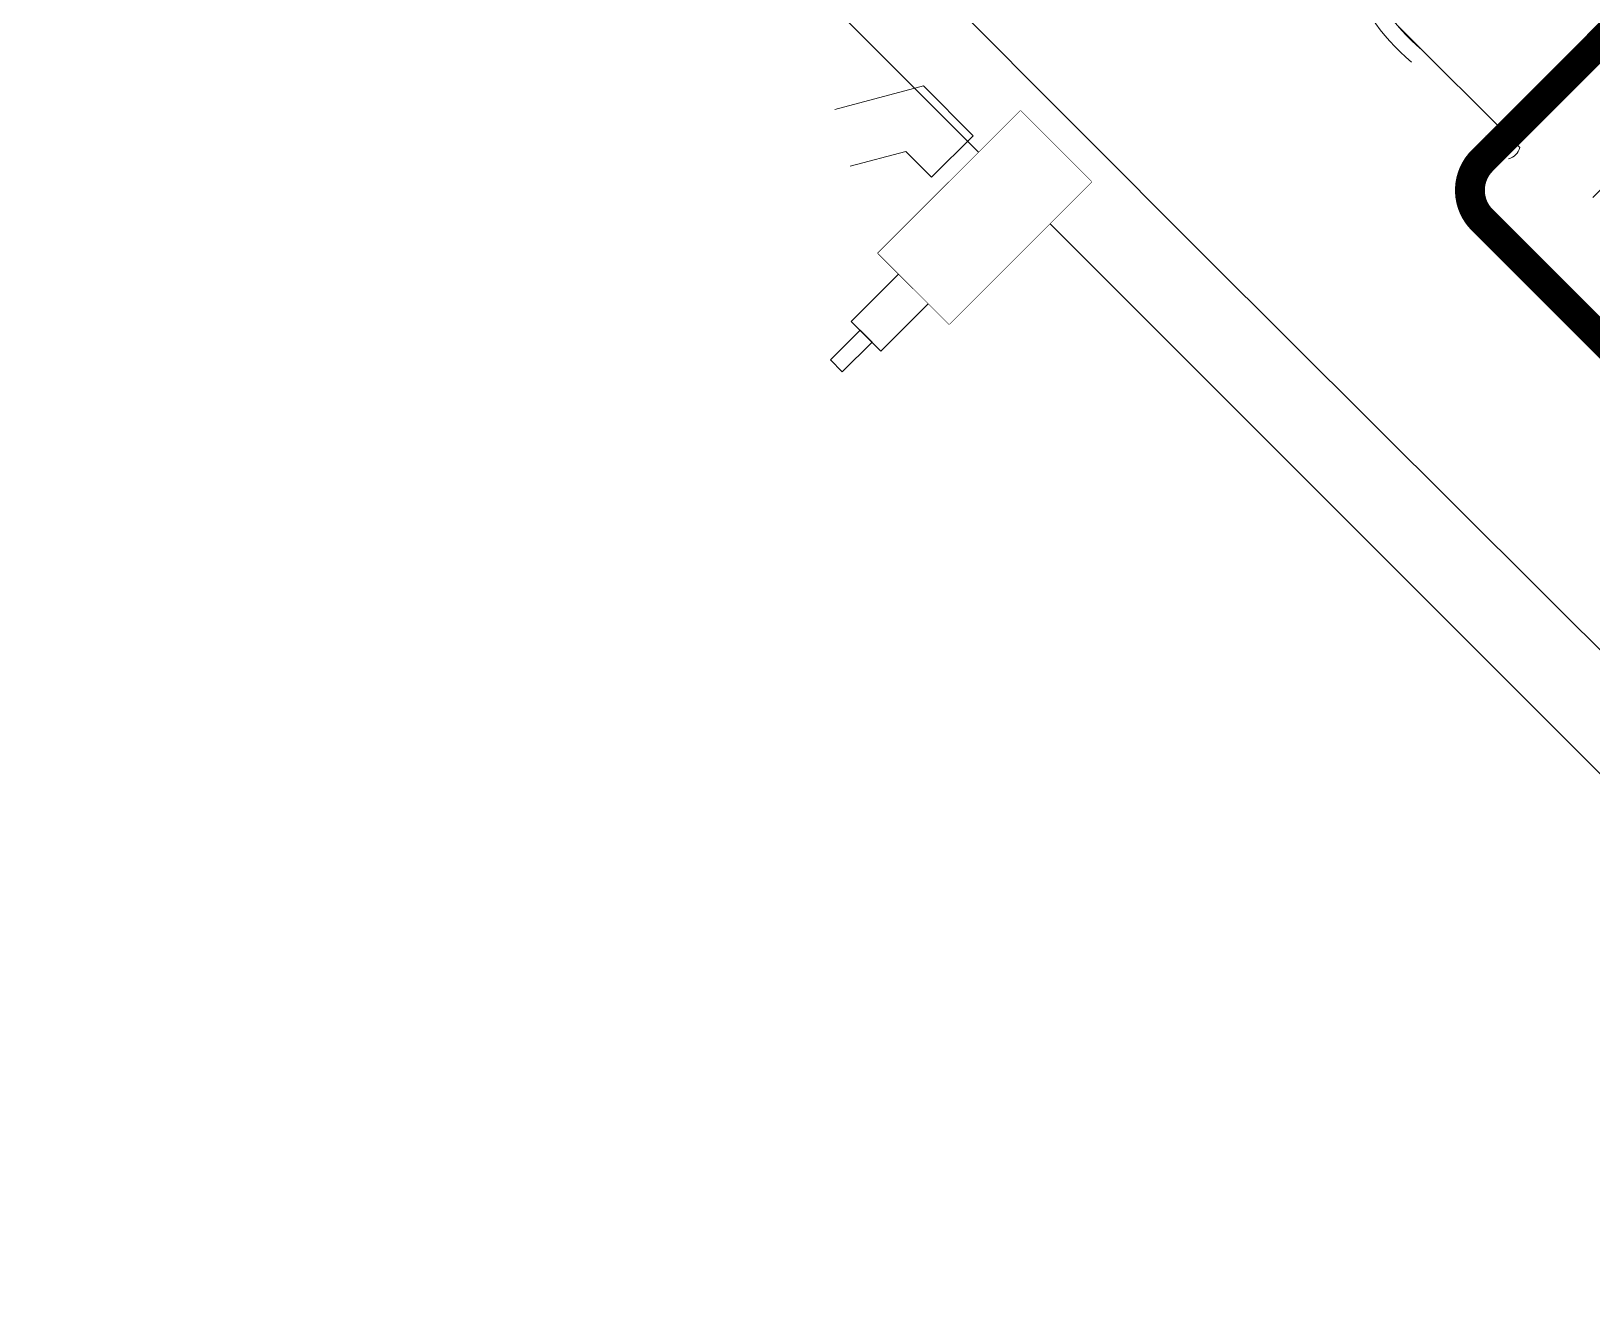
# Model space of a CAD drawing. Header units: centimetres. Extents: x -72470 to -43129, y -18750 to -16337.
# Drawn here: x -72138.8 to -71952.9, y -17572.1 to -17421.7 of the extents above; entities that cross this region are included whole.
import ezdxf

# ---------------------------------------------------------------- set-up
doc = ezdxf.new("R2010")
doc.units = ezdxf.units.CM
doc.header["$MEASUREMENT"] = 0
doc.layers.add('11-021_500-BLOK B-str_zemin_kat$0$2DTARAMA1', color=253, linetype='Continuous')
doc.layers.add('TEFRIS', color=30, linetype='Continuous', lineweight=9)

# ---------------------------------------------------------------- blocks, each defined once
blk = doc.blocks.new('DDDD')
at = {"layer": 'TEFRIS', "color": 0, "linetype": 'Continuous'}
for p, q in [((-75353.94, -9769.55), (-75335, -9788.42)), ((-75389.21, -9770.79), (-75389.18, -9770.77)), ((-75389.18, -9770.77), (-75389.21, -9770.79)), ((-75355.24, -9770.94), (-75340.98, -9785.15)), ((-75334.99, -9793.81), (-75365.94, -9824.88)), ((-75371.33, -9824.89), (-75390.6, -9805.69)), ((-75374.62, -9818.92), (-75389.19, -9804.4)), ((-75435.41, -9817.01), (-75435.38, -9816.98)), ((-75435.38, -9816.98), (-75435.41, -9817.01)), ((-75400.14, -9815.77), (-75381.2, -9834.64)), ((-75401.44, -9817.16), (-75387.18, -9831.37)), ((-75299.4, -9829.4), (-75330.45, -9860.36)), ((-75275.13, -9848.35), (-75294, -9829.41)), ((-75276.52, -9849.65), (-75290.73, -9835.39)), ((-75381.19, -9840.03), (-75412.14, -9871.1)), ((-75420.83, -9865.14), (-75435.4, -9850.62)), ((-75330.46, -9865.75), (-75311.27, -9885.01)), ((-75324.49, -9869.04), (-75309.97, -9883.61)), ((-75345.61, -9875.61), (-75376.67, -9906.57)), ((-75321.34, -9894.56), (-75340.21, -9875.62)), ((-75322.73, -9895.86), (-75336.94, -9881.6)), ((-75276.36, -9883.61), (-75276.34, -9883.59)), ((-75276.34, -9883.59), (-75276.36, -9883.61))]:
    blk.add_line(p, q, dxfattribs=at)
at = {"layer": 'TEFRIS', "color": 0, "linetype": 'Continuous', "const_width": 3.56}
for points in [[(-75287.42, -9834.87), (-75326.31, -9873.77, -0.414214), (-75333.38, -9873.77), (-75379.35, -9827.81, -0.414214), (-75379.35, -9820.74), (-75340.46, -9781.84, -0.414214), (-75333.39, -9781.84), (-75287.42, -9827.8, -0.414214)], [(-75333.38, -9880.84), (-75372.27, -9919.73, -0.414214), (-75379.34, -9919.73), (-75425.31, -9873.77, -0.414214), (-75425.31, -9866.7), (-75386.42, -9827.81, -0.414214), (-75379.35, -9827.81), (-75333.38, -9873.77, -0.414214)]]:
    blk.add_lwpolyline(points, format="xyb", close=True, dxfattribs=at)
at = {"layer": 'TEFRIS', "color": 0, "linetype": 'Continuous'}
for centre, radius, start, end in [((-75370.91, -9789), 25.81, 41.3071, 229.9107), ((-75370.91, -9789), 23.91, 41.3071, 229.9107), ((-75344.15, -9780.65), 1.87, 284.487, 345.7168), ((-75341.45, -9783.34), 1.87, 284.487, 345.7168), ((-75337.69, -9791.12), 3.81, 315.1019, 45.1019), ((-75417.11, -9835.22), 25.81, 41.3071, 229.9107), ((-75417.11, -9835.22), 23.91, 41.3071, 229.9107), ((-75379.14, -9815.76), 1.87, 284.487, 345.7168), ((-75376.44, -9818.46), 1.87, 284.487, 345.7168), ((-75368.64, -9822.19), 3.81, 225.1019, 315.1019), ((-75390.35, -9826.87), 1.87, 284.487, 345.7168), ((-75296.7, -9832.1), 3.81, 44.9074, 134.9074), ((-75387.65, -9829.56), 1.87, 284.487, 345.7168), ((-75383.89, -9837.34), 3.81, 315.1019, 45.1019), ((-75288.92, -9835.86), 1.87, 104.2925, 165.5223), ((-75286.23, -9838.56), 1.87, 104.2925, 165.5223), ((-75294.57, -9865.32), 25.81, 220.0986, 48.7021), ((-75294.57, -9865.32), 23.91, 220.0986, 48.7021), ((-75327.76, -9863.06), 3.81, 134.9074, 224.9074), ((-75425.34, -9861.98), 1.87, 284.487, 345.7168), ((-75422.64, -9864.67), 1.87, 284.487, 345.7168), ((-75324.03, -9870.85), 1.87, 104.2925, 165.5223), ((-75321.34, -9873.55), 1.87, 104.2925, 165.5223), ((-75342.91, -9878.31), 3.81, 44.9074, 134.9074), ((-75335.13, -9882.07), 1.87, 104.2925, 165.5223), ((-75332.44, -9884.77), 1.87, 104.2925, 165.5223), ((-75340.79, -9911.53), 25.81, 220.0986, 48.7021), ((-75340.79, -9911.53), 23.91, 220.0986, 48.7021)]:
    blk.add_arc(centre, radius, start, end, dxfattribs=at)

msp = doc.modelspace()

# ---------------------------------------------------------------- linework, layer by layer
at = {"layer": 'TEFRIS', "color": 0, "linetype": 'Continuous'}
msp.add_line((-71999, -17448.42), (-71762.36, -17684.32), dxfattribs=at)
msp.add_lwpolyline([(-72312.76, -17149.22), (-71415.18, -18046.81)], dxfattribs=at)
for points in [[(-72012.47, -17439.61), (-72020.95, -17431.13), (-72037.92, -17448.1), (-72029.44, -17456.58)], [(-72013.88, -17439.61), (-72020.95, -17432.54), (-72036.51, -17448.1), (-72029.44, -17455.17)], [(-72031.91, -17454.11), (-72035.45, -17450.57), (-72041.11, -17456.23), (-72037.57, -17459.77)], [(-72038.63, -17458.71), (-72040.05, -17457.29), (-72043.58, -17460.83), (-72042.17, -17462.24)]]:
    msp.add_lwpolyline(points, close=True, dxfattribs=at)

# ---------------------------------------------------------------- block references
msp.add_blockref('DDDD', (3459.39, -7570.38), dxfattribs=at)

# ---------------------------------------------------------------- next in the draw order: wipeouts: each hides what was drawn before it
at = {"color": 0, "linetype": 'Continuous'}
msp.add_wipeout([(-72012.47, -17439.61), (-72029.44, -17456.58), (-72037.92, -17448.1), (-72020.95, -17431.13)], dxfattribs=at).dxf.layer = 'TEFRIS'

# ---------------------------------------------------------------- next in the draw order: linework, layer by layer
at = {"layer": 'TEFRIS', "color": 0, "linetype": 'Continuous'}
msp.add_lwpolyline([(-72312.76, -17149.22), (-71415.18, -18046.81)], dxfattribs=at)
for points in [[(-72012.47, -17439.61), (-72020.95, -17431.13), (-72037.92, -17448.1), (-72029.44, -17456.58)], [(-72013.88, -17439.61), (-72020.95, -17432.54), (-72036.51, -17448.1), (-72029.44, -17455.17)], [(-72031.91, -17454.11), (-72035.45, -17450.57), (-72041.11, -17456.23), (-72037.57, -17459.77)], [(-72038.63, -17458.71), (-72040.05, -17457.29), (-72043.58, -17460.83), (-72042.17, -17462.24)]]:
    msp.add_lwpolyline(points, close=True, dxfattribs=at)

# ---------------------------------------------------------------- next in the draw order: wipeouts: each hides what was drawn before it
at = {"color": 0, "linetype": 'Continuous'}
msp.add_wipeout([(-72012.47, -17439.61), (-72029.44, -17456.58), (-72037.92, -17448.1), (-72020.95, -17431.13)], dxfattribs=at).dxf.layer = 'TEFRIS'

# ---------------------------------------------------------------- next in the draw order: linework, layer by layer
at = {"layer": 'TEFRIS', "color": 0, "linetype": 'Continuous'}
msp.add_lwpolyline([(-72312.76, -17149.22), (-71415.18, -18046.81)], dxfattribs=at)
for points in [[(-72012.47, -17439.61), (-72020.95, -17431.13), (-72037.92, -17448.1), (-72029.44, -17456.58)], [(-72013.88, -17439.61), (-72020.95, -17432.54), (-72036.51, -17448.1), (-72029.44, -17455.17)], [(-72031.91, -17454.11), (-72035.45, -17450.57), (-72041.11, -17456.23), (-72037.57, -17459.77)], [(-72038.63, -17458.71), (-72040.05, -17457.29), (-72043.58, -17460.83), (-72042.17, -17462.24)]]:
    msp.add_lwpolyline(points, close=True, dxfattribs=at)

# ---------------------------------------------------------------- next in the draw order: wipeouts: each hides what was drawn before it
at = {"color": 0, "linetype": 'Continuous'}
msp.add_wipeout([(-72012.47, -17439.61), (-72029.44, -17456.58), (-72037.92, -17448.1), (-72020.95, -17431.13)], dxfattribs=at).dxf.layer = 'TEFRIS'

# ---------------------------------------------------------------- next in the draw order: linework, layer by layer
at = {"layer": 'TEFRIS', "color": 0, "linetype": 'Continuous'}
msp.add_lwpolyline([(-72312.76, -17149.22), (-71415.18, -18046.81)], dxfattribs=at)
for points in [[(-72012.47, -17439.61), (-72020.95, -17431.13), (-72037.92, -17448.1), (-72029.44, -17456.58)], [(-72013.88, -17439.61), (-72020.95, -17432.54), (-72036.51, -17448.1), (-72029.44, -17455.17)], [(-72031.91, -17454.11), (-72035.45, -17450.57), (-72041.11, -17456.23), (-72037.57, -17459.77)], [(-72038.63, -17458.71), (-72040.05, -17457.29), (-72043.58, -17460.83), (-72042.17, -17462.24)]]:
    msp.add_lwpolyline(points, close=True, dxfattribs=at)

# ---------------------------------------------------------------- next in the draw order: wipeouts: each hides what was drawn before it
at = {"color": 0, "linetype": 'Continuous'}
msp.add_wipeout([(-72012.47, -17439.61), (-72029.44, -17456.58), (-72037.92, -17448.1), (-72020.95, -17431.13)], dxfattribs=at).dxf.layer = 'TEFRIS'

# ---------------------------------------------------------------- next in the draw order: linework, layer by layer
at = {"layer": 'TEFRIS', "color": 0, "linetype": 'Continuous'}
msp.add_lwpolyline([(-72312.76, -17149.22), (-71415.18, -18046.81)], dxfattribs=at)
for points in [[(-72012.47, -17439.61), (-72020.95, -17431.13), (-72037.92, -17448.1), (-72029.44, -17456.58)], [(-72013.88, -17439.61), (-72020.95, -17432.54), (-72036.51, -17448.1), (-72029.44, -17455.17)], [(-72031.91, -17454.11), (-72035.45, -17450.57), (-72041.11, -17456.23), (-72037.57, -17459.77)], [(-72038.63, -17458.71), (-72040.05, -17457.29), (-72043.58, -17460.83), (-72042.17, -17462.24)]]:
    msp.add_lwpolyline(points, close=True, dxfattribs=at)

# ---------------------------------------------------------------- next in the draw order: wipeouts: each hides what was drawn before it
at = {"color": 0, "linetype": 'Continuous'}
msp.add_wipeout([(-72012.47, -17439.61), (-72029.44, -17456.58), (-72037.92, -17448.1), (-72020.95, -17431.13)], dxfattribs=at).dxf.layer = 'TEFRIS'

# ---------------------------------------------------------------- next in the draw order: linework, layer by layer
at = {"layer": 'TEFRIS', "color": 0, "linetype": 'Continuous'}
msp.add_lwpolyline([(-72312.76, -17149.22), (-71415.18, -18046.81)], dxfattribs=at)
for points in [[(-72012.47, -17439.61), (-72020.95, -17431.13), (-72037.92, -17448.1), (-72029.44, -17456.58)], [(-72013.88, -17439.61), (-72020.95, -17432.54), (-72036.51, -17448.1), (-72029.44, -17455.17)], [(-72031.91, -17454.11), (-72035.45, -17450.57), (-72041.11, -17456.23), (-72037.57, -17459.77)], [(-72038.63, -17458.71), (-72040.05, -17457.29), (-72043.58, -17460.83), (-72042.17, -17462.24)]]:
    msp.add_lwpolyline(points, close=True, dxfattribs=at)

# ---------------------------------------------------------------- next in the draw order: wipeouts: each hides what was drawn before it
at = {"color": 0, "linetype": 'Continuous'}
msp.add_wipeout([(-72012.47, -17439.61), (-72029.44, -17456.58), (-72037.92, -17448.1), (-72020.95, -17431.13)], dxfattribs=at).dxf.layer = 'TEFRIS'

# ---------------------------------------------------------------- next in the draw order: linework, layer by layer
at = {"layer": 'TEFRIS', "color": 0, "linetype": 'Continuous'}
msp.add_lwpolyline([(-72312.76, -17149.22), (-71415.18, -18046.81)], dxfattribs=at)
for points in [[(-72012.47, -17439.61), (-72020.95, -17431.13), (-72037.92, -17448.1), (-72029.44, -17456.58)], [(-72013.88, -17439.61), (-72020.95, -17432.54), (-72036.51, -17448.1), (-72029.44, -17455.17)], [(-72031.91, -17454.11), (-72035.45, -17450.57), (-72041.11, -17456.23), (-72037.57, -17459.77)], [(-72038.63, -17458.71), (-72040.05, -17457.29), (-72043.58, -17460.83), (-72042.17, -17462.24)]]:
    msp.add_lwpolyline(points, close=True, dxfattribs=at)

# ---------------------------------------------------------------- next in the draw order: wipeouts: each hides what was drawn before it
at = {"color": 0, "linetype": 'Continuous'}
msp.add_wipeout([(-72012.47, -17439.61), (-72029.44, -17456.58), (-72037.92, -17448.1), (-72020.95, -17431.13)], dxfattribs=at).dxf.layer = 'TEFRIS'

# ---------------------------------------------------------------- next in the draw order: linework, layer by layer
at = {"layer": 'TEFRIS', "color": 0, "linetype": 'Continuous'}
msp.add_lwpolyline([(-72312.76, -17149.22), (-71415.18, -18046.81)], dxfattribs=at)
for points in [[(-72012.47, -17439.61), (-72020.95, -17431.13), (-72037.92, -17448.1), (-72029.44, -17456.58)], [(-72013.88, -17439.61), (-72020.95, -17432.54), (-72036.51, -17448.1), (-72029.44, -17455.17)], [(-72031.91, -17454.11), (-72035.45, -17450.57), (-72041.11, -17456.23), (-72037.57, -17459.77)], [(-72038.63, -17458.71), (-72040.05, -17457.29), (-72043.58, -17460.83), (-72042.17, -17462.24)]]:
    msp.add_lwpolyline(points, close=True, dxfattribs=at)

# ---------------------------------------------------------------- next in the draw order: wipeouts: each hides what was drawn before it
at = {"color": 0, "linetype": 'Continuous'}
msp.add_wipeout([(-72012.47, -17439.61), (-72029.44, -17456.58), (-72037.92, -17448.1), (-72020.95, -17431.13)], dxfattribs=at).dxf.layer = 'TEFRIS'

# ---------------------------------------------------------------- next in the draw order: linework, layer by layer
at = {"layer": 'TEFRIS', "color": 0, "linetype": 'Continuous'}
msp.add_lwpolyline([(-72312.76, -17149.22), (-71415.18, -18046.81)], dxfattribs=at)
for points in [[(-72012.47, -17439.61), (-72020.95, -17431.13), (-72037.92, -17448.1), (-72029.44, -17456.58)], [(-72013.88, -17439.61), (-72020.95, -17432.54), (-72036.51, -17448.1), (-72029.44, -17455.17)], [(-72031.91, -17454.11), (-72035.45, -17450.57), (-72041.11, -17456.23), (-72037.57, -17459.77)], [(-72038.63, -17458.71), (-72040.05, -17457.29), (-72043.58, -17460.83), (-72042.17, -17462.24)]]:
    msp.add_lwpolyline(points, close=True, dxfattribs=at)

# ---------------------------------------------------------------- next in the draw order: wipeouts: each hides what was drawn before it
at = {"color": 0, "linetype": 'Continuous'}
msp.add_wipeout([(-72012.47, -17439.61), (-72029.44, -17456.58), (-72037.92, -17448.1), (-72020.95, -17431.13)], dxfattribs=at).dxf.layer = 'TEFRIS'

# ---------------------------------------------------------------- next in the draw order: linework, layer by layer
at = {"layer": 'TEFRIS', "color": 0, "linetype": 'Continuous'}
msp.add_lwpolyline([(-72312.76, -17149.22), (-71415.18, -18046.81)], dxfattribs=at)
for points in [[(-72012.47, -17439.61), (-72020.95, -17431.13), (-72037.92, -17448.1), (-72029.44, -17456.58)], [(-72013.88, -17439.61), (-72020.95, -17432.54), (-72036.51, -17448.1), (-72029.44, -17455.17)], [(-72031.91, -17454.11), (-72035.45, -17450.57), (-72041.11, -17456.23), (-72037.57, -17459.77)], [(-72038.63, -17458.71), (-72040.05, -17457.29), (-72043.58, -17460.83), (-72042.17, -17462.24)]]:
    msp.add_lwpolyline(points, close=True, dxfattribs=at)

# ---------------------------------------------------------------- next in the draw order: wipeouts: each hides what was drawn before it
at = {"color": 0, "linetype": 'Continuous'}
msp.add_wipeout([(-72012.47, -17439.61), (-72029.44, -17456.58), (-72037.92, -17448.1), (-72020.95, -17431.13)], dxfattribs=at).dxf.layer = 'TEFRIS'

# ---------------------------------------------------------------- next in the draw order: linework, layer by layer
at = {"layer": 'TEFRIS', "color": 0, "linetype": 'Continuous'}
msp.add_lwpolyline([(-72312.76, -17149.22), (-71415.18, -18046.81)], dxfattribs=at)
for points in [[(-72012.47, -17439.61), (-72020.95, -17431.13), (-72037.92, -17448.1), (-72029.44, -17456.58)], [(-72013.88, -17439.61), (-72020.95, -17432.54), (-72036.51, -17448.1), (-72029.44, -17455.17)], [(-72031.91, -17454.11), (-72035.45, -17450.57), (-72041.11, -17456.23), (-72037.57, -17459.77)], [(-72038.63, -17458.71), (-72040.05, -17457.29), (-72043.58, -17460.83), (-72042.17, -17462.24)]]:
    msp.add_lwpolyline(points, close=True, dxfattribs=at)

# ---------------------------------------------------------------- next in the draw order: wipeouts: each hides what was drawn before it
at = {"color": 0, "linetype": 'Continuous'}
msp.add_wipeout([(-72012.47, -17439.61), (-72029.44, -17456.58), (-72037.92, -17448.1), (-72020.95, -17431.13)], dxfattribs=at).dxf.layer = 'TEFRIS'

# ---------------------------------------------------------------- next in the draw order: linework, layer by layer
at = {"layer": 'TEFRIS', "color": 0, "linetype": 'Continuous'}
msp.add_lwpolyline([(-72312.76, -17149.22), (-71415.18, -18046.81)], dxfattribs=at)
for points in [[(-72012.47, -17439.61), (-72020.95, -17431.13), (-72037.92, -17448.1), (-72029.44, -17456.58)], [(-72013.88, -17439.61), (-72020.95, -17432.54), (-72036.51, -17448.1), (-72029.44, -17455.17)], [(-72031.91, -17454.11), (-72035.45, -17450.57), (-72041.11, -17456.23), (-72037.57, -17459.77)], [(-72038.63, -17458.71), (-72040.05, -17457.29), (-72043.58, -17460.83), (-72042.17, -17462.24)]]:
    msp.add_lwpolyline(points, close=True, dxfattribs=at)

# ---------------------------------------------------------------- next in the draw order: wipeouts: each hides what was drawn before it
at = {"color": 0, "linetype": 'Continuous'}
msp.add_wipeout([(-72012.47, -17439.61), (-72029.44, -17456.58), (-72037.92, -17448.1), (-72020.95, -17431.13)], dxfattribs=at).dxf.layer = 'TEFRIS'

# ---------------------------------------------------------------- next in the draw order: linework, layer by layer
at = {"layer": 'TEFRIS', "color": 0, "linetype": 'Continuous'}
msp.add_lwpolyline([(-72312.76, -17149.22), (-71415.18, -18046.81)], dxfattribs=at)
for points in [[(-72012.47, -17439.61), (-72020.95, -17431.13), (-72037.92, -17448.1), (-72029.44, -17456.58)], [(-72013.88, -17439.61), (-72020.95, -17432.54), (-72036.51, -17448.1), (-72029.44, -17455.17)], [(-72031.91, -17454.11), (-72035.45, -17450.57), (-72041.11, -17456.23), (-72037.57, -17459.77)], [(-72038.63, -17458.71), (-72040.05, -17457.29), (-72043.58, -17460.83), (-72042.17, -17462.24)]]:
    msp.add_lwpolyline(points, close=True, dxfattribs=at)

# ---------------------------------------------------------------- next in the draw order: wipeouts: each hides what was drawn before it
at = {"color": 0, "linetype": 'Continuous'}
msp.add_wipeout([(-72012.47, -17439.61), (-72029.44, -17456.58), (-72037.92, -17448.1), (-72020.95, -17431.13)], dxfattribs=at).dxf.layer = 'TEFRIS'

# ---------------------------------------------------------------- next in the draw order: linework, layer by layer
at = {"layer": 'TEFRIS', "color": 0, "linetype": 'Continuous'}
msp.add_lwpolyline([(-72312.76, -17149.22), (-71415.18, -18046.81)], dxfattribs=at)
for points in [[(-72012.47, -17439.61), (-72020.95, -17431.13), (-72037.92, -17448.1), (-72029.44, -17456.58)], [(-72013.88, -17439.61), (-72020.95, -17432.54), (-72036.51, -17448.1), (-72029.44, -17455.17)], [(-72031.91, -17454.11), (-72035.45, -17450.57), (-72041.11, -17456.23), (-72037.57, -17459.77)], [(-72038.63, -17458.71), (-72040.05, -17457.29), (-72043.58, -17460.83), (-72042.17, -17462.24)]]:
    msp.add_lwpolyline(points, close=True, dxfattribs=at)

# ---------------------------------------------------------------- next in the draw order: wipeouts: each hides what was drawn before it
at = {"color": 0, "linetype": 'Continuous'}
msp.add_wipeout([(-72012.47, -17439.61), (-72029.44, -17456.58), (-72037.92, -17448.1), (-72020.95, -17431.13)], dxfattribs=at).dxf.layer = 'TEFRIS'

# ---------------------------------------------------------------- next in the draw order: linework, layer by layer
at = {"layer": 'TEFRIS', "color": 0, "linetype": 'Continuous'}
msp.add_lwpolyline([(-72312.76, -17149.22), (-71415.18, -18046.81)], dxfattribs=at)
for points in [[(-72012.47, -17439.61), (-72020.95, -17431.13), (-72037.92, -17448.1), (-72029.44, -17456.58)], [(-72013.88, -17439.61), (-72020.95, -17432.54), (-72036.51, -17448.1), (-72029.44, -17455.17)], [(-72031.91, -17454.11), (-72035.45, -17450.57), (-72041.11, -17456.23), (-72037.57, -17459.77)], [(-72038.63, -17458.71), (-72040.05, -17457.29), (-72043.58, -17460.83), (-72042.17, -17462.24)]]:
    msp.add_lwpolyline(points, close=True, dxfattribs=at)

# ---------------------------------------------------------------- next in the draw order: wipeouts: each hides what was drawn before it
at = {"color": 0, "linetype": 'Continuous'}
msp.add_wipeout([(-72012.47, -17439.61), (-72029.44, -17456.58), (-72037.92, -17448.1), (-72020.95, -17431.13)], dxfattribs=at).dxf.layer = 'TEFRIS'

# ---------------------------------------------------------------- next in the draw order: linework, layer by layer
at = {"layer": 'TEFRIS', "color": 0, "linetype": 'Continuous'}
msp.add_lwpolyline([(-72312.76, -17149.22), (-71415.18, -18046.81)], dxfattribs=at)
for points in [[(-72012.47, -17439.61), (-72020.95, -17431.13), (-72037.92, -17448.1), (-72029.44, -17456.58)], [(-72013.88, -17439.61), (-72020.95, -17432.54), (-72036.51, -17448.1), (-72029.44, -17455.17)], [(-72031.91, -17454.11), (-72035.45, -17450.57), (-72041.11, -17456.23), (-72037.57, -17459.77)], [(-72038.63, -17458.71), (-72040.05, -17457.29), (-72043.58, -17460.83), (-72042.17, -17462.24)]]:
    msp.add_lwpolyline(points, close=True, dxfattribs=at)

# ---------------------------------------------------------------- next in the draw order: wipeouts: each hides what was drawn before it
at = {"color": 0, "linetype": 'Continuous'}
msp.add_wipeout([(-72012.47, -17439.61), (-72029.44, -17456.58), (-72037.92, -17448.1), (-72020.95, -17431.13)], dxfattribs=at).dxf.layer = 'TEFRIS'

# ---------------------------------------------------------------- next in the draw order: linework, layer by layer
at = {"layer": 'TEFRIS', "color": 0, "linetype": 'Continuous'}
msp.add_lwpolyline([(-72312.76, -17149.22), (-71415.18, -18046.81)], dxfattribs=at)
for points in [[(-72012.47, -17439.61), (-72020.95, -17431.13), (-72037.92, -17448.1), (-72029.44, -17456.58)], [(-72013.88, -17439.61), (-72020.95, -17432.54), (-72036.51, -17448.1), (-72029.44, -17455.17)], [(-72031.91, -17454.11), (-72035.45, -17450.57), (-72041.11, -17456.23), (-72037.57, -17459.77)], [(-72038.63, -17458.71), (-72040.05, -17457.29), (-72043.58, -17460.83), (-72042.17, -17462.24)]]:
    msp.add_lwpolyline(points, close=True, dxfattribs=at)

# ---------------------------------------------------------------- next in the draw order: wipeouts: each hides what was drawn before it
at = {"color": 0, "linetype": 'Continuous'}
msp.add_wipeout([(-72012.47, -17439.61), (-72029.44, -17456.58), (-72037.92, -17448.1), (-72020.95, -17431.13)], dxfattribs=at).dxf.layer = 'TEFRIS'

# ---------------------------------------------------------------- next in the draw order: linework, layer by layer
at = {"layer": 'TEFRIS', "color": 0, "linetype": 'Continuous'}
msp.add_lwpolyline([(-72312.76, -17149.22), (-71415.18, -18046.81)], dxfattribs=at)
for points in [[(-72012.47, -17439.61), (-72020.95, -17431.13), (-72037.92, -17448.1), (-72029.44, -17456.58)], [(-72013.88, -17439.61), (-72020.95, -17432.54), (-72036.51, -17448.1), (-72029.44, -17455.17)], [(-72031.91, -17454.11), (-72035.45, -17450.57), (-72041.11, -17456.23), (-72037.57, -17459.77)], [(-72038.63, -17458.71), (-72040.05, -17457.29), (-72043.58, -17460.83), (-72042.17, -17462.24)]]:
    msp.add_lwpolyline(points, close=True, dxfattribs=at)

# ---------------------------------------------------------------- next in the draw order: wipeouts: each hides what was drawn before it
at = {"color": 0, "linetype": 'Continuous'}
msp.add_wipeout([(-72012.47, -17439.61), (-72029.44, -17456.58), (-72037.92, -17448.1), (-72020.95, -17431.13)], dxfattribs=at).dxf.layer = 'TEFRIS'

# ---------------------------------------------------------------- next in the draw order: linework, layer by layer
at = {"layer": 'TEFRIS', "color": 0, "linetype": 'Continuous'}
msp.add_lwpolyline([(-72312.76, -17149.22), (-71415.18, -18046.81)], dxfattribs=at)
for points in [[(-72012.47, -17439.61), (-72020.95, -17431.13), (-72037.92, -17448.1), (-72029.44, -17456.58)], [(-72013.88, -17439.61), (-72020.95, -17432.54), (-72036.51, -17448.1), (-72029.44, -17455.17)], [(-72031.91, -17454.11), (-72035.45, -17450.57), (-72041.11, -17456.23), (-72037.57, -17459.77)], [(-72038.63, -17458.71), (-72040.05, -17457.29), (-72043.58, -17460.83), (-72042.17, -17462.24)]]:
    msp.add_lwpolyline(points, close=True, dxfattribs=at)

# ---------------------------------------------------------------- next in the draw order: wipeouts: each hides what was drawn before it
at = {"color": 0, "linetype": 'Continuous'}
msp.add_wipeout([(-72012.47, -17439.61), (-72029.44, -17456.58), (-72037.92, -17448.1), (-72020.95, -17431.13)], dxfattribs=at).dxf.layer = 'TEFRIS'

# ---------------------------------------------------------------- next in the draw order: linework, layer by layer
at = {"layer": 'TEFRIS', "color": 0, "linetype": 'Continuous'}
msp.add_lwpolyline([(-72312.76, -17149.22), (-71415.18, -18046.81)], dxfattribs=at)
for points in [[(-72012.47, -17439.61), (-72020.95, -17431.13), (-72037.92, -17448.1), (-72029.44, -17456.58)], [(-72013.88, -17439.61), (-72020.95, -17432.54), (-72036.51, -17448.1), (-72029.44, -17455.17)], [(-72031.91, -17454.11), (-72035.45, -17450.57), (-72041.11, -17456.23), (-72037.57, -17459.77)], [(-72038.63, -17458.71), (-72040.05, -17457.29), (-72043.58, -17460.83), (-72042.17, -17462.24)]]:
    msp.add_lwpolyline(points, close=True, dxfattribs=at)

# ---------------------------------------------------------------- next in the draw order: wipeouts: each hides what was drawn before it
at = {"color": 0, "linetype": 'Continuous'}
msp.add_wipeout([(-72012.47, -17439.61), (-72029.44, -17456.58), (-72037.92, -17448.1), (-72020.95, -17431.13)], dxfattribs=at).dxf.layer = 'TEFRIS'

# ---------------------------------------------------------------- next in the draw order: linework, layer by layer
at = {"layer": 'TEFRIS', "color": 0, "linetype": 'Continuous'}
msp.add_lwpolyline([(-72312.76, -17149.22), (-71415.18, -18046.81)], dxfattribs=at)
for points in [[(-72012.47, -17439.61), (-72020.95, -17431.13), (-72037.92, -17448.1), (-72029.44, -17456.58)], [(-72013.88, -17439.61), (-72020.95, -17432.54), (-72036.51, -17448.1), (-72029.44, -17455.17)], [(-72031.91, -17454.11), (-72035.45, -17450.57), (-72041.11, -17456.23), (-72037.57, -17459.77)], [(-72038.63, -17458.71), (-72040.05, -17457.29), (-72043.58, -17460.83), (-72042.17, -17462.24)]]:
    msp.add_lwpolyline(points, close=True, dxfattribs=at)

# ---------------------------------------------------------------- next in the draw order: wipeouts: each hides what was drawn before it
at = {"color": 0, "linetype": 'Continuous'}
msp.add_wipeout([(-72012.47, -17439.61), (-72029.44, -17456.58), (-72037.92, -17448.1), (-72020.95, -17431.13)], dxfattribs=at).dxf.layer = 'TEFRIS'

# ---------------------------------------------------------------- next in the draw order: linework, layer by layer
at = {"layer": 'TEFRIS', "color": 0, "linetype": 'Continuous'}
msp.add_lwpolyline([(-72312.76, -17149.22), (-71415.18, -18046.81)], dxfattribs=at)
for points in [[(-72012.47, -17439.61), (-72020.95, -17431.13), (-72037.92, -17448.1), (-72029.44, -17456.58)], [(-72013.88, -17439.61), (-72020.95, -17432.54), (-72036.51, -17448.1), (-72029.44, -17455.17)], [(-72031.91, -17454.11), (-72035.45, -17450.57), (-72041.11, -17456.23), (-72037.57, -17459.77)], [(-72038.63, -17458.71), (-72040.05, -17457.29), (-72043.58, -17460.83), (-72042.17, -17462.24)]]:
    msp.add_lwpolyline(points, close=True, dxfattribs=at)

# ---------------------------------------------------------------- next in the draw order: wipeouts: each hides what was drawn before it
at = {"color": 0, "linetype": 'Continuous'}
msp.add_wipeout([(-72012.47, -17439.61), (-72029.44, -17456.58), (-72037.92, -17448.1), (-72020.95, -17431.13)], dxfattribs=at).dxf.layer = 'TEFRIS'

# ---------------------------------------------------------------- next in the draw order: linework, layer by layer
at = {"layer": 'TEFRIS', "color": 0, "linetype": 'Continuous'}
msp.add_lwpolyline([(-72312.76, -17149.22), (-71415.18, -18046.81)], dxfattribs=at)
for points in [[(-72012.47, -17439.61), (-72020.95, -17431.13), (-72037.92, -17448.1), (-72029.44, -17456.58)], [(-72013.88, -17439.61), (-72020.95, -17432.54), (-72036.51, -17448.1), (-72029.44, -17455.17)], [(-72031.91, -17454.11), (-72035.45, -17450.57), (-72041.11, -17456.23), (-72037.57, -17459.77)], [(-72038.63, -17458.71), (-72040.05, -17457.29), (-72043.58, -17460.83), (-72042.17, -17462.24)]]:
    msp.add_lwpolyline(points, close=True, dxfattribs=at)

# ---------------------------------------------------------------- next in the draw order: wipeouts: each hides what was drawn before it
at = {"color": 0, "linetype": 'Continuous'}
msp.add_wipeout([(-72012.47, -17439.61), (-72029.44, -17456.58), (-72037.92, -17448.1), (-72020.95, -17431.13)], dxfattribs=at).dxf.layer = 'TEFRIS'

# ---------------------------------------------------------------- next in the draw order: linework, layer by layer
at = {"layer": 'TEFRIS', "color": 0, "linetype": 'Continuous'}
msp.add_lwpolyline([(-72312.76, -17149.22), (-71415.18, -18046.81)], dxfattribs=at)
for points in [[(-72012.47, -17439.61), (-72020.95, -17431.13), (-72037.92, -17448.1), (-72029.44, -17456.58)], [(-72013.88, -17439.61), (-72020.95, -17432.54), (-72036.51, -17448.1), (-72029.44, -17455.17)], [(-72031.91, -17454.11), (-72035.45, -17450.57), (-72041.11, -17456.23), (-72037.57, -17459.77)], [(-72038.63, -17458.71), (-72040.05, -17457.29), (-72043.58, -17460.83), (-72042.17, -17462.24)]]:
    msp.add_lwpolyline(points, close=True, dxfattribs=at)

# ---------------------------------------------------------------- next in the draw order: wipeouts: each hides what was drawn before it
at = {"color": 0, "linetype": 'Continuous'}
msp.add_wipeout([(-72012.47, -17439.61), (-72029.44, -17456.58), (-72037.92, -17448.1), (-72020.95, -17431.13)], dxfattribs=at).dxf.layer = 'TEFRIS'

# ---------------------------------------------------------------- next in the draw order: linework, layer by layer
at = {"layer": 'TEFRIS', "color": 0, "linetype": 'Continuous'}
msp.add_lwpolyline([(-72312.76, -17149.22), (-71415.18, -18046.81)], dxfattribs=at)
for points in [[(-72012.47, -17439.61), (-72020.95, -17431.13), (-72037.92, -17448.1), (-72029.44, -17456.58)], [(-72013.88, -17439.61), (-72020.95, -17432.54), (-72036.51, -17448.1), (-72029.44, -17455.17)], [(-72031.91, -17454.11), (-72035.45, -17450.57), (-72041.11, -17456.23), (-72037.57, -17459.77)], [(-72038.63, -17458.71), (-72040.05, -17457.29), (-72043.58, -17460.83), (-72042.17, -17462.24)]]:
    msp.add_lwpolyline(points, close=True, dxfattribs=at)

# ---------------------------------------------------------------- next in the draw order: wipeouts: each hides what was drawn before it
at = {"color": 0, "linetype": 'Continuous'}
msp.add_wipeout([(-72012.47, -17439.61), (-72029.44, -17456.58), (-72037.92, -17448.1), (-72020.95, -17431.13)], dxfattribs=at).dxf.layer = 'TEFRIS'

# ---------------------------------------------------------------- next in the draw order: hatches: boundary and pattern name
at = {"layer": '11-021_500-BLOK B-str_zemin_kat$0$2DTARAMA1'}
h = msp.add_hatch(dxfattribs=at)
h.set_pattern_fill('ANSI33', color=256, scale=100)
h.set_pattern_definition([(45, (-428811.097, -192582.577), (-17.6776695, 17.6776695), []), (45, (-428793.42, -192582.577), (-17.6776695, 17.6776695), [12.5, -6.25])])
edge = h.paths.add_edge_path()
edge.add_arc((-68749.76, -17111.81), 40, 0, 360)
edge = h.paths.add_edge_path()
edge.add_arc((-69589.76, -17111.81), 40, 0, 360)
edge = h.paths.add_edge_path()
edge.add_arc((-70429.76, -17111.81), 40, 0, 360)
edge = h.paths.add_edge_path()
edge.add_arc((-71269.76, -17111.81), 40, 0, 360)
h.paths.add_polyline_path([(-70137.29, -16946.14), (-69963.53, -16946.14), (-69963.53, -16900.19), (-70137.29, -16900.19)], flags=9)
h.paths.add_polyline_path([(-69284.08, -16946.17), (-69110.31, -16946.17), (-69110.31, -16900.19), (-69284.08, -16900.19)], flags=9)
h.paths.add_polyline_path([(-70977.29, -16946.17), (-70822.17, -16946.17), (-70822.17, -16900.19), (-70977.29, -16900.19)], flags=9)
edge = h.paths.add_edge_path()
edge.add_arc((-72109.76, -17111.81), 40, 0, 360)
edge = h.paths.add_edge_path()
edge.add_arc((-70429.76, -17951.81), 40, 0, 360)
edge = h.paths.add_edge_path()
edge.add_arc((-69589.76, -17951.81), 40, 0, 360)
edge = h.paths.add_edge_path()
edge.add_arc((-68749.76, -17951.81), 40, 0, 360)

# ---------------------------------------------------------------- next in the draw order: linework, layer by layer
at = {"layer": 'TEFRIS', "color": 0, "linetype": 'Continuous'}
msp.add_line((-72324.66, -17121.74), (-71999, -17448.42), dxfattribs=at)
msp.add_lwpolyline([(-72043.05, -17430.98), (-72032.51, -17428.18), (-72026.57, -17434.13), (-72031.53, -17439.07), (-72034.61, -17435.98), (-72041.25, -17437.75)], dxfattribs=at)

doc.saveas('drawing.dxf')
